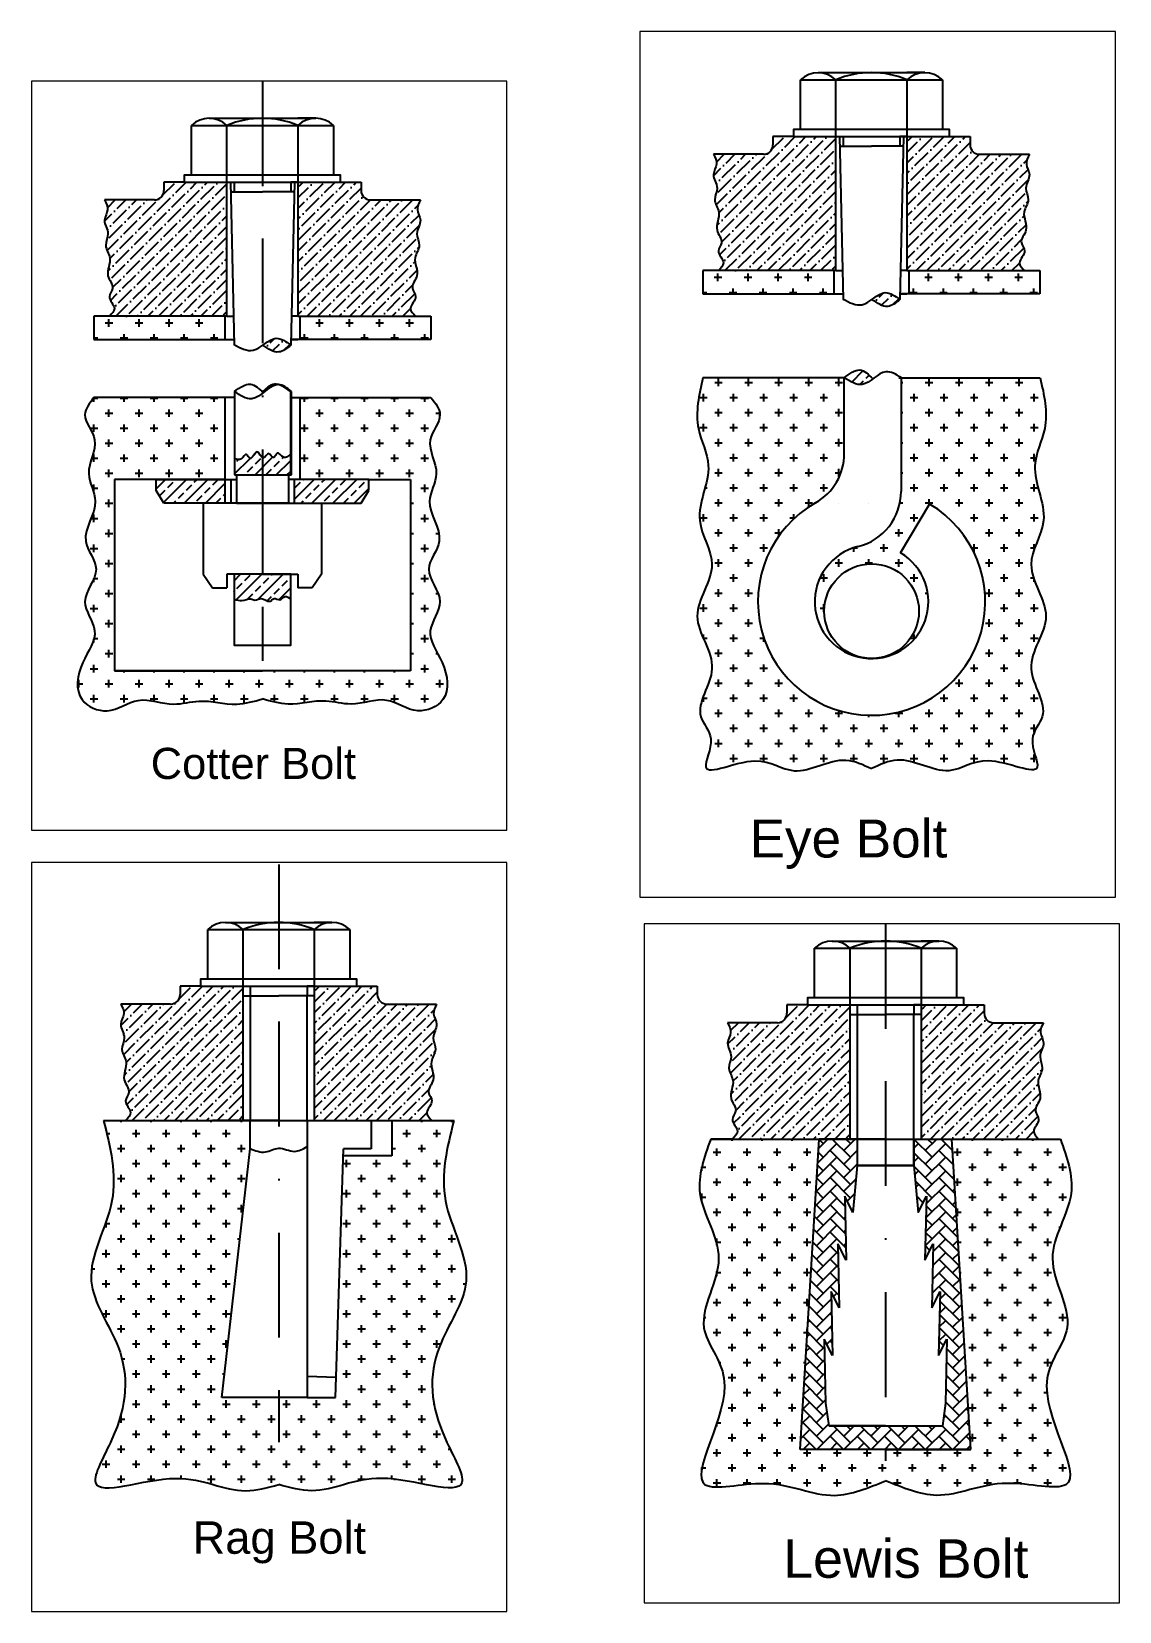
# Paper-space layout 'Layout1' of a CAD drawing. Header units: millimetres. Extents: x 9 to 183, y 4 to 257.
# The model-space entities are those that its viewports show. They can reach past a viewport. Long polylines and large blocks are cut down to what shows.
import ezdxf

# ---------------------------------------------------------------- set-up
doc = ezdxf.new("R2010")
doc.units = ezdxf.units.MM
doc.linetypes.add('BORDER2', pattern=[22.225, 6.35, -3.175, 6.35, -3.175, 0, -3.175])
doc.styles.get("Standard").update_dxf_attribs({"font": 'arial.ttf'})
pattern_1 = [(45, (392.138, 46.16), (1.683798, 6.173926), [7.9375, -1.5875, 0, -1.5875])]

msp = doc.modelspace()

# ---------------------------------------------------------------- hatches: boundary and pattern name
h = msp.add_hatch()
h.set_pattern_fill('ANSI36', color=256)
h.set_pattern_definition(pattern_1)
edge = h.paths.add_edge_path()
edge.add_line((3377.26, 2493.22), (3359.26, 2493.22))
edge.add_line((3359.26, 2493.22), (3350.61, 2493.22))
edge.add_line((3350.61, 2493.22), (3350.61, 2489.73))
edge.add_arc((3346.61, 2489.73), 4, -90, 0, ccw=False)
edge.add_line((3346.61, 2485.73), (3325.55, 2485.73))
edge.add_spline(control_points=[(3325.55, 2485.73), (3326.25, 2484.35), (3327.69, 2481.53), (3324.27, 2476.78), (3328.28, 2471.79), (3324.86, 2466.3), (3329.44, 2460.74), (3325.08, 2454.21), (3330.39, 2448.95), (3326.06, 2444.37), (3331.2, 2440.26), (3328.66, 2437.68), (3327.59, 2436.59)], knot_values=[0, 0, 0, 0, 4.312139, 8.890051, 14.810102, 19.873339, 25.316385, 33.00377, 38.6901, 42.383861, 47.783352, 51.722383, 51.722383, 51.722383, 51.722383], degree=3, periodic=0)
edge.add_line((3327.59, 2436.59), (3377.26, 2436.59))
edge.add_line((3377.26, 2436.59), (3377.26, 2493.22))
edge = h.paths.add_edge_path()
edge.add_spline(control_points=[(3456.93, 2436.59), (3455.86, 2437.68), (3453.32, 2440.26), (3458.47, 2444.37), (3454.13, 2448.95), (3459.44, 2454.21), (3455.09, 2460.74), (3459.67, 2466.3), (3456.24, 2471.79), (3460.26, 2476.78), (3456.84, 2481.53), (3458.27, 2484.35), (3458.97, 2485.73)], knot_values=[0, 0, 0, 0, 3.939032, 9.338523, 13.032284, 18.718614, 26.405998, 31.849044, 36.912282, 42.832332, 47.410244, 51.722383, 51.722383, 51.722383, 51.722383], degree=3, periodic=0)
edge.add_line((3458.97, 2485.73), (3437.91, 2485.73))
edge.add_arc((3437.91, 2489.73), 4, 180, 270, ccw=False)
edge.add_line((3433.91, 2489.73), (3433.91, 2493.22))
edge.add_line((3433.91, 2493.22), (3425.26, 2493.22))
edge.add_line((3425.26, 2493.22), (3407.26, 2493.22))
edge.add_line((3407.26, 2493.22), (3407.26, 2436.59))
edge.add_line((3407.26, 2436.59), (3456.93, 2436.59))
h = msp.add_hatch()
h.set_pattern_fill('ANSI36', color=256)
edge = h.paths.add_edge_path()
edge.add_line((2985.12, 2447.06), (2967.12, 2447.06))
edge.add_line((2967.12, 2447.06), (2958.48, 2447.06))
edge.add_line((2958.48, 2447.06), (2958.48, 2443.57))
edge.add_arc((2954.48, 2443.57), 4, -90, 0, ccw=False)
edge.add_line((2954.48, 2439.57), (2933.42, 2439.57))
edge.add_spline(control_points=[(2933.42, 2439.57), (2934.11, 2438.19), (2935.55, 2435.37), (2932.13, 2430.62), (2936.15, 2425.63), (2932.72, 2420.14), (2937.3, 2414.58), (2932.94, 2408.05), (2938.26, 2402.79), (2933.92, 2398.21), (2939.06, 2394.1), (2936.52, 2391.52), (2935.45, 2390.43)], knot_values=[0, 0, 0, 0, 4.312139, 8.890051, 14.810102, 19.873339, 25.316385, 33.00377, 38.6901, 42.383861, 47.783352, 51.722383, 51.722383, 51.722383, 51.722383], degree=3, periodic=0)
edge.add_line((2935.45, 2390.43), (2985.12, 2390.43))
edge.add_line((2985.12, 2390.43), (2985.12, 2447.06))
edge = h.paths.add_edge_path()
edge.add_spline(control_points=[(3064.8, 2390.43), (3063.73, 2391.52), (3061.19, 2394.1), (3066.33, 2398.21), (3061.99, 2402.79), (3067.31, 2408.05), (3062.95, 2414.58), (3067.53, 2420.14), (3064.1, 2425.63), (3068.12, 2430.62), (3064.7, 2435.37), (3066.13, 2438.19), (3066.83, 2439.57)], knot_values=[0, 0, 0, 0, 3.939032, 9.338523, 13.032284, 18.718614, 26.405998, 31.849044, 36.912282, 42.832332, 47.410244, 51.722383, 51.722383, 51.722383, 51.722383], degree=3, periodic=0)
edge.add_line((3066.83, 2439.57), (3045.77, 2439.57))
edge.add_arc((3045.77, 2443.57), 4, 180, 270, ccw=False)
edge.add_line((3041.77, 2443.57), (3041.77, 2447.06))
edge.add_line((3041.77, 2447.06), (3033.12, 2447.06))
edge.add_line((3033.12, 2447.06), (3015.12, 2447.06))
edge.add_line((3015.12, 2447.06), (3015.12, 2390.43))
edge.add_line((3015.12, 2390.43), (3064.8, 2390.43))
h = msp.add_hatch()
h.set_pattern_fill('CROSS', color=256)
h.set_pattern_definition([(0, (392.138, 46.16), (6.35, 6.35), [3.175, -9.525]), (90, (393.7254, 44.5725), (-6.35, 6.35), [3.175, -9.525])])
h.paths.add_polyline_path([(3463.43, 2426.73), (3463.43, 2436.59), (3408.1, 2436.59), (3408.1, 2426.73)])
h.paths.add_polyline_path([(3376.42, 2426.73), (3376.42, 2436.59), (3321.09, 2436.59), (3321.09, 2426.73)])
h = msp.add_hatch()
h.set_pattern_fill('ANSI36', color=256)
h.set_pattern_definition(pattern_1)
edge = h.paths.add_edge_path()
edge.add_spline(control_points=[(3404.26, 2424.38), (3402.19, 2425.88), (3398.18, 2428.77), (3394.36, 2425.78), (3392.48, 2424.43)], knot_values=[13.045454, 13.045454, 13.045454, 13.045454, 19.852942, 26.253673, 26.253673, 26.253673, 26.253673], degree=3, periodic=0)
edge.add_spline(control_points=[(3392.48, 2424.43), (3394.74, 2422.84), (3398.82, 2419.99), (3402.59, 2423.03), (3404.26, 2424.38)], knot_values=[0, 0, 0, 0, 7.315766, 13.16709, 13.16709, 13.16709, 13.16709], degree=3, periodic=0)
h = msp.add_hatch()
h.set_pattern_fill('ANSI33', color=256)
h.set_pattern_definition([(45, (106.6354, 46.16), (-4.490128, 4.490128), []), (45, (111.1255, 46.16), (-4.490128, 4.490128), [3.175, -1.5875])])
edge = h.paths.add_edge_path()
edge.add_spline(control_points=[(3392.84, 2390.88), (3391.04, 2392.66), (3387.27, 2396.42), (3383.02, 2393.07), (3380.79, 2391.32)], knot_values=[0, 0, 0, 0, 6.646827, 13.994538, 13.994538, 13.994538, 13.994538], degree=3, periodic=0)
edge.add_spline(control_points=[(3380.79, 2391.32), (3383.36, 2389.71), (3387.54, 2387.1), (3391.36, 2389.78), (3392.84, 2390.88)], knot_values=[13.16534, 13.16534, 13.16534, 13.16534, 21.235724, 26.319176, 26.319176, 26.319176, 26.319176], degree=3, periodic=0)
h = msp.add_hatch()
h.set_pattern_fill('CROSS', color=256)
h.paths.add_polyline_path([(3071.29, 2390.43), (3015.96, 2390.43), (3015.96, 2380.57), (3071.29, 2380.57)])
h.paths.add_polyline_path([(2984.29, 2390.43), (2928.96, 2390.43), (2928.96, 2380.57), (2984.29, 2380.57)])
h = msp.add_hatch()
h.set_pattern_fill('CROSS', color=256)
h.set_pattern_definition([(0, (106.6354, 46.16), (6.35, 6.35), [3.175, -9.525]), (90, (108.223, 44.5725), (-6.35, 6.35), [3.175, -9.525])])
edge = h.paths.add_edge_path()
edge.add_spline(control_points=[(3321.09, 2391.32), (3319.43, 2384.09), (3316.53, 2371.47), (3327.12, 2352.1), (3314.87, 2332.21), (3330.21, 2311.4), (3312.24, 2290.36), (3331.31, 2269.54), (3315.35, 2250.7), (3327.39, 2239.2), (3316.53, 2219.61), (3344.2, 2234.39), (3360.43, 2220.71), (3378.24, 2232.99), (3388.75, 2227.93), (3392.31, 2226.22)], knot_values=[0, 0, 0, 0, 21.518683, 37.601773, 61.191087, 80.54533, 103.17219, 126.297489, 147.030137, 157.234659, 169.327048, 190.228871, 207.331072, 229.636088, 241.047561, 241.047561, 241.047561, 241.047561], degree=3, periodic=0)
edge.add_spline(control_points=[(3392.31, 2226.22), (3395.86, 2227.93), (3406.37, 2232.99), (3424.18, 2220.71), (3440.42, 2234.39), (3468.09, 2219.61), (3457.23, 2239.2), (3469.27, 2250.7), (3453.31, 2269.54), (3472.38, 2290.36), (3454.4, 2311.4), (3469.75, 2332.21), (3457.49, 2352.1), (3468.09, 2371.47), (3465.18, 2384.09), (3463.52, 2391.32)], knot_values=[0, 0, 0, 0, 11.411472, 33.716489, 50.81869, 71.720513, 83.812901, 94.017423, 114.750071, 137.875371, 160.50223, 179.856474, 203.445788, 219.528877, 241.047561, 241.047561, 241.047561, 241.047561], degree=3, periodic=0)
edge.add_line((3463.52, 2391.32), (3404.79, 2391.32))
edge.add_line((3404.79, 2391.32), (3404.79, 2343.35))
edge.add_arc((3380.79, 2343.35), 24, -76.11775, 0, ccw=False)
edge.add_arc((3392.31, 2296.75), 24, 103.88225, 270)
edge.add_arc((3392.31, 2292.75), 20, 180, 270, ccw=False)
edge.add_arc((3392.31, 2292.75), 20, 0, 180, ccw=False)
edge.add_arc((3392.31, 2292.75), 20, -90, 0, ccw=False)
edge.add_arc((3392.31, 2296.75), 24, 270, 419.26339)
edge.add_line((3404.57, 2317.38), (3416.84, 2338.01))
edge.add_arc((3392.31, 2296.75), 48, -240.44328, 59.26339, ccw=False)
edge.add_arc((3356.79, 2359.38), 24, 299.55672, 360)
edge.add_line((3380.79, 2359.38), (3380.79, 2391.32))
edge.add_line((3380.79, 2391.32), (3321.09, 2391.32))
h = msp.add_hatch()
h.set_pattern_fill('ANSI36', color=256)
edge = h.paths.add_edge_path()
edge.add_spline(control_points=[(3012.12, 2378.22), (3010.06, 2379.72), (3006.04, 2382.61), (3002.22, 2379.62), (3000.34, 2378.27)], knot_values=[13.045454, 13.045454, 13.045454, 13.045454, 19.852942, 26.253673, 26.253673, 26.253673, 26.253673], degree=3, periodic=0)
edge.add_spline(control_points=[(3000.34, 2378.27), (3002.6, 2376.68), (3006.68, 2373.83), (3010.45, 2376.87), (3012.12, 2378.22)], knot_values=[0, 0, 0, 0, 7.315766, 13.16709, 13.16709, 13.16709, 13.16709], degree=3, periodic=0)
h = msp.add_hatch()
h.set_pattern_fill('CROSS', color=256)
edge = h.paths.add_edge_path()
edge.add_line((2984.29, 2356.11), (2928.96, 2356.11))
edge.add_spline(control_points=[(2928.96, 2356.11), (2927.08, 2353.72), (2922.61, 2348), (2932.91, 2337.37), (2923.67, 2324.66), (2933.17, 2310.63), (2920.97, 2296.8), (2934.04, 2283.06), (2921.03, 2270.44), (2932.78, 2256.96), (2922.76, 2244.51), (2920.19, 2227.98), (2935.87, 2221.3), (2947.69, 2231.08), (2961.31, 2225.03), (2975, 2229.3), (2987.7, 2225.25), (2996.52, 2227.77), (3000.12, 2228.8)], knot_values=[0, 0, 0, 0, 8.182568, 19.551421, 34.132543, 46.024664, 63.370778, 76.018933, 90.537546, 103.376783, 117.841809, 133.459112, 145.074619, 158.913431, 174.000247, 184.702493, 200.695016, 211.7868, 211.7868, 211.7868, 211.7868], degree=3, periodic=0)
edge.add_spline(control_points=[(3000.12, 2228.8), (3003.73, 2227.77), (3012.54, 2225.25), (3025.24, 2229.3), (3038.94, 2225.03), (3052.56, 2231.08), (3064.38, 2221.3), (3080.06, 2227.98), (3077.49, 2244.51), (3067.47, 2256.96), (3079.22, 2270.44), (3066.21, 2283.06), (3079.28, 2296.8), (3067.08, 2310.63), (3076.57, 2324.66), (3067.34, 2337.37), (3077.64, 2348), (3073.16, 2353.72), (3071.29, 2356.11)], knot_values=[0, 0, 0, 0, 11.091784, 27.084307, 37.786553, 52.873369, 66.712182, 78.327689, 93.944991, 108.410017, 121.249254, 135.767867, 148.416022, 165.762136, 177.654258, 192.235379, 203.604233, 211.7868, 211.7868, 211.7868, 211.7868], degree=3, periodic=0)
edge.add_line((3071.29, 2356.11), (3015.96, 2356.11))
edge.add_line((3015.96, 2356.11), (3015.96, 2321.5))
edge.add_line((3015.96, 2321.5), (3045.08, 2321.5))
edge.add_line((3045.08, 2321.5), (3062.63, 2321.5))
edge.add_line((3062.63, 2321.5), (3062.63, 2240.62))
edge.add_line((3062.63, 2240.62), (2937.62, 2240.62))
edge.add_line((2937.62, 2240.62), (2937.62, 2321.5))
edge.add_line((2937.62, 2321.5), (2984.29, 2321.5))
edge.add_line((2984.29, 2321.5), (2984.29, 2356.11))
h = msp.add_hatch()
h.set_pattern_fill('ANSI33', color=256)
h.paths.add_polyline_path([(2984.29, 2321.5), (2955.17, 2321.5), (2955.17, 2316.76), (2958.48, 2311.47), (2984.29, 2311.47)])
h.paths.add_polyline_path([(3045.08, 2321.5), (3015.96, 2321.5), (3013.54, 2321.5), (3013.54, 2311.47), (3025.12, 2311.47), (3041.77, 2311.47), (3045.08, 2316.76)])
edge = h.paths.add_edge_path()
edge.add_line((3012.12, 2281.47), (3000.12, 2281.47))
edge.add_line((3000.12, 2281.47), (3000.12, 2271.11))
edge.add_spline(control_points=[(3000.12, 2271.11), (3001.24, 2270.78), (3003.05, 2268.96), (3005.01, 2271.95), (3007.63, 2269.78), (3009.62, 2272.96), (3011.27, 2271.58), (3012.12, 2270.87)], knot_values=[12.254399, 12.254399, 12.254399, 12.254399, 15.62011, 17.682455, 20.160422, 22.752475, 25.500796, 25.500796, 25.500796, 25.500796], degree=3, periodic=0)
edge.add_line((3012.12, 2270.87), (3012.12, 2281.47))
edge = h.paths.add_edge_path()
edge.add_line((3000.12, 2281.47), (2988.12, 2281.47))
edge.add_line((2988.12, 2281.47), (2988.12, 2270.89))
edge.add_spline(control_points=[(2988.12, 2270.89), (2989.24, 2270.55), (2991.61, 2269.81), (2994.59, 2271.62), (2997.25, 2270.03), (2998.87, 2271.37), (2999.96, 2271.16), (3000.12, 2271.11)], knot_values=[0, 0, 0, 0, 3.400968, 7.226392, 8.961895, 11.760347, 12.254399, 12.254399, 12.254399, 12.254399], degree=3, periodic=0)
edge.add_line((3000.12, 2271.11), (3000.12, 2281.47))
edge = h.paths.add_edge_path()
edge.add_spline(control_points=[(3000.12, 2330.74), (2999.36, 2331.27), (2997.62, 2335.55), (2995.17, 2328.26), (2993.31, 2333.45), (2991.35, 2329.35), (2989.35, 2329.95), (2988.34, 2330.25)], knot_values=[15.54603, 15.54603, 15.54603, 15.54603, 18.653288, 22.726041, 24.93644, 27.745719, 30.638786, 30.638786, 30.638786, 30.638786], degree=3, periodic=0)
edge.add_line((2988.34, 2330.25), (2988.34, 2323.47))
edge.add_line((2988.34, 2323.47), (3000.12, 2323.47))
edge.add_line((3000.12, 2323.47), (3000.12, 2330.74))
edge = h.paths.add_edge_path()
edge.add_spline(control_points=[(3011.91, 2332.2), (3010.94, 2331.19), (3009.03, 2329.55), (3006.34, 2334.37), (3004.88, 2329.12), (3002.67, 2334.12), (3001.13, 2330.35), (3000.28, 2330.64), (3000.12, 2330.74)], knot_values=[0.489985, 0.489985, 0.489985, 0.489985, 3.805481, 6.998308, 9.469538, 12.110017, 14.919296, 15.54603, 15.54603, 15.54603, 15.54603], degree=3, periodic=0)
edge.add_line((3000.12, 2330.47), (3000.12, 2323.47))
edge.add_line((3000.12, 2323.47), (3011.91, 2323.47))
edge.add_line((3011.91, 2323.47), (3011.91, 2332.2))
h = msp.add_hatch()
h.set_pattern_fill('ANSI36', color=256)
h.set_pattern_definition([(45, (-4.6105, -454.4893), (1.683798, 6.173926), [7.9375, -1.5875, 0, -1.5875])])
edge = h.paths.add_edge_path()
edge.add_line((2980.51, 1992.57), (2962.51, 1992.57))
edge.add_line((2962.51, 1992.57), (2953.87, 1992.57))
edge.add_line((2953.87, 1992.57), (2953.87, 1989.08))
edge.add_arc((2949.87, 1989.08), 4, -90, 0, ccw=False)
edge.add_line((2949.87, 1985.08), (2928.81, 1985.08))
edge.add_spline(control_points=[(2928.81, 1985.08), (2929.5, 1983.7), (2930.94, 1980.88), (2927.52, 1976.13), (2931.54, 1971.14), (2928.11, 1965.65), (2932.69, 1960.09), (2928.33, 1953.56), (2933.65, 1948.3), (2929.31, 1943.72), (2934.45, 1939.61), (2931.91, 1937.03), (2930.84, 1935.94)], knot_values=[0, 0, 0, 0, 4.312139, 8.890051, 14.810102, 19.873339, 25.316385, 33.00377, 38.6901, 42.383861, 47.783352, 51.722383, 51.722383, 51.722383, 51.722383], degree=3, periodic=0)
edge.add_line((2930.84, 1935.94), (2980.51, 1935.94))
edge.add_line((2980.51, 1935.94), (2980.51, 1992.57))
edge = h.paths.add_edge_path()
edge.add_spline(control_points=[(3060.19, 1935.94), (3059.11, 1937.03), (3056.58, 1939.61), (3061.72, 1943.72), (3057.38, 1948.3), (3062.7, 1953.56), (3058.34, 1960.09), (3062.92, 1965.65), (3059.49, 1971.14), (3063.51, 1976.13), (3060.09, 1980.88), (3061.52, 1983.7), (3062.22, 1985.08)], knot_values=[0, 0, 0, 0, 3.939032, 9.338523, 13.032284, 18.718614, 26.405998, 31.849044, 36.912282, 42.832332, 47.410244, 51.722383, 51.722383, 51.722383, 51.722383], degree=3, periodic=0)
edge.add_line((3062.22, 1985.08), (3041.16, 1985.08))
edge.add_arc((3041.16, 1989.08), 4, 180, 270, ccw=False)
edge.add_line((3037.16, 1989.08), (3037.16, 1992.57))
edge.add_line((3037.16, 1992.57), (3028.51, 1992.57))
edge.add_line((3028.51, 1992.57), (3010.51, 1992.57))
edge.add_line((3010.51, 1992.57), (3010.51, 1935.94))
edge.add_line((3010.51, 1935.94), (3060.19, 1935.94))
h = msp.add_hatch()
h.set_pattern_fill('ANSI36', color=256)
h.set_pattern_definition([(45, (488.9672, -454.4893), (1.683798, 6.173926), [7.9375, -1.5875, 0, -1.5875])])
edge = h.paths.add_edge_path()
edge.add_line((3474.09, 1992.57), (3456.09, 1992.57))
edge.add_line((3456.09, 1992.57), (3447.44, 1992.57))
edge.add_line((3447.44, 1992.57), (3447.44, 1989.08))
edge.add_arc((3443.44, 1989.08), 4, -90, 0, ccw=False)
edge.add_line((3443.44, 1985.08), (3422.38, 1985.08))
edge.add_spline(control_points=[(3422.38, 1985.08), (3423.08, 1983.7), (3424.52, 1980.88), (3421.1, 1976.13), (3425.11, 1971.14), (3421.68, 1965.65), (3426.27, 1960.09), (3421.91, 1953.56), (3427.22, 1948.3), (3422.89, 1943.72), (3428.03, 1939.61), (3425.49, 1937.03), (3424.42, 1935.94)], knot_values=[0, 0, 0, 0, 4.312139, 8.890051, 14.810102, 19.873339, 25.316385, 33.00377, 38.6901, 42.383861, 47.783352, 51.722383, 51.722383, 51.722383, 51.722383], degree=3, periodic=0)
edge.add_line((3424.42, 1935.94), (3474.09, 1935.94))
edge.add_line((3474.09, 1935.94), (3474.09, 1992.57))
edge = h.paths.add_edge_path()
edge.add_spline(control_points=[(3553.76, 1935.94), (3552.69, 1937.03), (3550.15, 1939.61), (3555.3, 1943.72), (3550.96, 1948.3), (3556.27, 1953.56), (3551.92, 1960.09), (3556.5, 1965.65), (3553.07, 1971.14), (3557.09, 1976.13), (3553.67, 1980.88), (3555.1, 1983.7), (3555.8, 1985.08)], knot_values=[0, 0, 0, 0, 3.939032, 9.338523, 13.032284, 18.718614, 26.405998, 31.849044, 36.912282, 42.832332, 47.410244, 51.722383, 51.722383, 51.722383, 51.722383], degree=3, periodic=0)
edge.add_line((3555.8, 1985.08), (3534.74, 1985.08))
edge.add_arc((3534.74, 1989.08), 4, 180, 270, ccw=False)
edge.add_line((3530.74, 1989.08), (3530.74, 1992.57))
edge.add_line((3530.74, 1992.57), (3522.09, 1992.57))
edge.add_line((3522.09, 1992.57), (3504.09, 1992.57))
edge.add_line((3504.09, 1992.57), (3504.09, 1935.94))
edge.add_line((3504.09, 1935.94), (3553.76, 1935.94))
h = msp.add_hatch()
h.set_pattern_fill('CROSS', color=256)
edge = h.paths.add_edge_path()
edge.add_spline(control_points=[(2995.51, 1782.09), (3000.26, 1780.81), (3015.05, 1776.82), (3036.15, 1791.03), (3081.99, 1772.92), (3059.87, 1809.44), (3057.99, 1837.71), (3081.93, 1869.27), (3060.93, 1901.57), (3066.67, 1924.57), (3069.51, 1935.94)], knot_values=[0, 0, 0, 0, 14.183078, 44.202372, 78.157867, 97.679511, 136.852726, 166.858009, 201.830932, 235.997855, 235.997855, 235.997855, 235.997855], degree=3, periodic=0)
edge.add_line((3069.51, 1935.94), (3043.28, 1935.94))
edge.add_line((3043.28, 1935.94), (3043.28, 1921.02))
edge.add_line((3043.28, 1921.02), (3022.82, 1921.02))
edge.add_line((3022.82, 1921.02), (3019.51, 1818.94))
edge.add_line((3019.51, 1818.94), (3007.51, 1818.94))
edge.add_line((3007.51, 1818.94), (2971.51, 1818.94))
edge.add_line((2971.51, 1818.94), (2983.51, 1923.94))
edge.add_line((2983.51, 1923.94), (2983.51, 1935.94))
edge.add_line((2983.51, 1935.94), (2921.52, 1935.94))
edge.add_spline(control_points=[(2921.52, 1935.94), (2924.36, 1924.57), (2930.1, 1901.57), (2909.1, 1869.27), (2933.04, 1837.71), (2931.16, 1809.44), (2909.04, 1772.92), (2954.87, 1791.03), (2975.98, 1776.82), (2990.77, 1780.81), (2995.51, 1782.09)], knot_values=[0, 0, 0, 0, 34.166923, 69.139846, 99.145129, 138.318344, 157.839988, 191.795483, 221.814777, 235.997855, 235.997855, 235.997855, 235.997855], degree=3, periodic=0)
h = msp.add_hatch()
h.set_pattern_fill('CROSS', color=256)
edge = h.paths.add_edge_path()
edge.add_spline(control_points=[(3489.09, 1791.61), (3496.38, 1788.59), (3513.5, 1781.48), (3536.13, 1794.51), (3582.08, 1781.52), (3546.15, 1830.73), (3572.86, 1857.35), (3552.5, 1885.57), (3571.8, 1911.07), (3565.69, 1928.23), (3562.95, 1935.94)], knot_values=[0, 0, 0, 0, 22.427588, 52.67016, 77.429985, 123.072803, 146.034772, 175.905615, 204.546687, 227.926511, 227.926511, 227.926511, 227.926511], degree=3, periodic=0)
edge.add_line((3562.95, 1935.94), (3553.76, 1935.94))
edge.add_line((3553.76, 1935.94), (3517.09, 1935.94))
edge.add_line((3517.09, 1935.94), (3525.09, 1804.79))
edge.add_line((3525.09, 1804.79), (3453.09, 1804.79))
edge.add_line((3453.09, 1804.79), (3461.09, 1935.94))
edge.add_line((3461.09, 1935.94), (3415.23, 1935.94))
edge.add_spline(control_points=[(3415.23, 1935.94), (3412.49, 1928.23), (3406.38, 1911.07), (3425.69, 1885.57), (3405.33, 1857.35), (3432.03, 1830.73), (3396.1, 1781.52), (3442.05, 1794.51), (3464.68, 1781.48), (3481.8, 1788.59), (3489.09, 1791.61)], knot_values=[0, 0, 0, 0, 23.379824, 52.020896, 81.891739, 104.853709, 150.496526, 175.256352, 205.498923, 227.926511, 227.926511, 227.926511, 227.926511], degree=3, periodic=0)
h = msp.add_hatch()
h.set_pattern_fill('AR-HBONE', color=256, scale=0.04)
h.paths.add_polyline_path([(3517.09, 1935.94), (3501.09, 1935.94), (3501.09, 1924.79), (3502.85, 1904.87), (3506.35, 1911.74), (3505.74, 1884.75), (3509.24, 1891.61), (3508.63, 1864.62), (3512.12, 1871.49), (3511.51, 1844.49), (3515.01, 1851.36), (3514.4, 1824.37), (3513.09, 1814.79), (3489.09, 1814.79), (3489.09, 1804.79), (3525.09, 1804.79)])
h.paths.add_polyline_path([(3477.09, 1924.79), (3477.09, 1935.94), (3461.09, 1935.94), (3453.09, 1804.79), (3489.09, 1804.79), (3489.09, 1814.79), (3465.09, 1814.79), (3463.78, 1824.37), (3463.17, 1851.36), (3466.67, 1844.49), (3466.06, 1871.49), (3469.55, 1864.62), (3468.95, 1891.61), (3472.44, 1884.75), (3471.83, 1911.74), (3475.33, 1904.87)])

# ---------------------------------------------------------------- linework, layer by layer
at = {"linetype": 'BORDER2'}
for p, q in [((3000.12, 2533.4), (3000.12, 2244.9)), ((2995.51, 2044.02), (2995.51, 1800.07)), ((3489.09, 2044.02), (3489.09, 1800.07))]:
    msp.add_line(p, q, dxfattribs=at)
for p, q in [((3362.26, 2496.22), (3362.26, 2517.22)), ((3362.26, 2517.22), (3422.26, 2517.22)), ((3369.76, 2520.22), (3414.76, 2520.22)), ((3377.26, 2436.59), (3377.26, 2517.22)), ((3414.76, 2520.22), (3407.26, 2520.22)), ((3407.26, 2517.22), (3407.26, 2436.59)), ((3422.26, 2517.22), (3422.26, 2496.22)), ((3422.26, 2496.22), (3362.26, 2496.22)), ((3359.26, 2493.22), (3350.61, 2493.22)), ((3350.61, 2493.22), (3350.61, 2489.73)), ((3377.26, 2493.22), (3407.26, 2493.22)), ((3377.26, 2493.22), (3380.26, 2493.22)), ((3378.76, 2493.22), (3380.26, 2424.38)), ((3378.85, 2489.18), (3392.26, 2489.18)), ((3380.26, 2493.22), (3404.26, 2493.22)), ((3380.26, 2493.22), (3380.26, 2489.18)), ((3405.67, 2489.18), (3392.26, 2489.18)), ((3407.26, 2493.22), (3404.26, 2493.22)), ((3405.76, 2493.22), (3404.26, 2424.38)), ((3404.26, 2493.22), (3404.26, 2489.18)), ((3425.26, 2493.22), (3433.91, 2493.22)), ((3433.91, 2493.22), (3433.91, 2489.73)), ((3346.61, 2485.73), (3325.55, 2485.73)), ((3437.91, 2485.73), (3458.97, 2485.73)), ((2970.12, 2450.06), (2970.12, 2471.06)), ((2970.12, 2471.06), (3030.12, 2471.06)), ((2977.62, 2474.06), (3022.62, 2474.06)), ((2985.12, 2390.43), (2985.12, 2471.06)), ((3022.62, 2474.06), (3015.12, 2474.06)), ((3015.12, 2471.06), (3015.12, 2390.43)), ((3030.12, 2471.06), (3030.12, 2450.06)), ((3030.12, 2450.06), (2970.12, 2450.06)), ((2967.12, 2447.06), (2958.48, 2447.06)), ((2958.48, 2447.06), (2958.48, 2443.57)), ((2985.12, 2447.06), (3015.12, 2447.06)), ((2985.12, 2447.06), (2988.12, 2447.06)), ((2986.62, 2447.06), (2988.12, 2378.22)), ((2986.71, 2443.02), (3000.12, 2443.02)), ((2988.12, 2447.06), (3012.12, 2447.06)), ((2988.12, 2447.06), (2988.12, 2443.02)), ((3013.54, 2443.02), (3000.12, 2443.02)), ((3015.12, 2447.06), (3012.12, 2447.06)), ((3013.62, 2447.06), (3012.12, 2378.22)), ((3012.12, 2447.06), (3012.12, 2443.02)), ((3033.12, 2447.06), (3041.77, 2447.06)), ((3041.77, 2447.06), (3041.77, 2443.57)), ((2954.48, 2439.57), (2933.42, 2439.57)), ((3045.77, 2439.57), (3066.83, 2439.57)), ((3377.26, 2436.59), (3321.09, 2436.59)), ((3321.09, 2436.59), (3321.09, 2426.73)), ((3376.42, 2436.59), (3376.42, 2426.73)), ((3377.26, 2436.59), (3379.99, 2436.65)), ((3407.26, 2436.59), (3404.53, 2436.65)), ((3407.26, 2436.59), (3463.43, 2436.59)), ((3408.1, 2436.59), (3408.1, 2426.73)), ((3463.43, 2436.59), (3463.43, 2426.73)), ((3321.09, 2426.73), (3377.26, 2426.73)), ((3377.26, 2426.73), (3380.21, 2426.73)), ((3404.31, 2426.73), (3407.26, 2426.73)), ((3407.26, 2426.73), (3404.31, 2426.73)), ((3463.43, 2426.73), (3407.26, 2426.73)), ((2985.12, 2390.43), (2928.96, 2390.43)), ((2928.96, 2390.43), (2928.96, 2380.57)), ((2984.29, 2390.43), (2984.29, 2380.57)), ((2985.12, 2390.43), (2987.86, 2390.49)), ((3015.12, 2390.43), (3012.39, 2390.49)), ((3015.12, 2390.43), (3071.29, 2390.43)), ((3015.96, 2390.43), (3015.96, 2380.57)), ((3071.29, 2390.43), (3071.29, 2380.57)), ((3380.79, 2391.32), (3321.09, 2391.32)), ((3380.79, 2359.38), (3380.79, 2391.32)), ((3403.82, 2391.32), (3463.52, 2391.32)), ((3404.79, 2391.32), (3404.79, 2343.35)), ((2928.96, 2380.57), (2985.12, 2380.57)), ((2985.12, 2380.57), (2988.07, 2380.57)), ((3012.18, 2380.57), (3015.12, 2380.57)), ((3015.12, 2380.57), (3012.18, 2380.57)), ((3071.29, 2380.57), (3015.12, 2380.57)), ((2988.34, 2356.11), (2928.96, 2356.11)), ((2984.29, 2356.11), (2984.29, 2311.47)), ((2988.34, 2358.67), (2988.34, 2323.47)), ((3011.91, 2358.67), (3011.91, 2323.47)), ((3011.91, 2356.11), (3071.29, 2356.11)), ((3012.34, 2323.47), (3012.34, 2358.67)), ((3015.96, 2356.11), (3015.96, 2321.5)), ((3404.57, 2317.38), (3416.84, 2338.01)), ((2988.34, 2323.47), (3012.34, 2323.47)), ((2989.13, 2323.47), (2989.13, 2311.47)), ((3011.12, 2323.47), (3011.12, 2311.47)), ((2984.29, 2321.5), (2937.62, 2321.5)), ((2937.62, 2321.5), (2937.62, 2240.62)), ((2955.17, 2316.76), (2955.17, 2321.5)), ((2955.17, 2321.5), (2986.71, 2321.5)), ((2958.48, 2311.47), (2955.17, 2316.76)), ((2984.29, 2321.5), (2989.13, 2321.5)), ((2986.71, 2321.5), (2986.71, 2311.47)), ((3015.96, 2321.5), (3011.12, 2321.5)), ((3013.54, 2321.5), (3013.54, 2311.47)), ((3045.08, 2321.5), (3015.96, 2321.5)), ((3041.77, 2311.47), (3045.08, 2316.76)), ((3045.08, 2316.76), (3045.08, 2321.5)), ((3045.08, 2321.5), (3062.63, 2321.5)), ((3062.63, 2321.5), (3062.63, 2240.62)), ((2989.13, 2311.47), (2958.48, 2311.47)), ((3000.12, 2311.47), (2958.48, 2311.47)), ((2975.12, 2311.47), (2975.12, 2281.47)), ((2989.13, 2311.47), (3000.12, 2311.47)), ((2989.13, 2311.47), (3025.12, 2311.47)), ((3000.12, 2311.47), (3000.12, 2281.47)), ((3011.12, 2311.47), (3000.12, 2311.47)), ((3000.12, 2311.47), (3000.12, 2281.47)), ((3011.12, 2311.47), (3041.77, 2311.47)), ((3025.12, 2311.47), (3025.12, 2281.47)), ((2975.12, 2281.47), (2979.07, 2275.65)), ((2979.07, 2275.65), (2985.12, 2275.65)), ((3000.12, 2281.47), (2985.12, 2281.47)), ((2985.12, 2281.47), (2985.12, 2275.65)), ((3000.12, 2281.47), (3015.12, 2281.47)), ((3015.12, 2281.47), (3015.12, 2275.65)), ((3021.18, 2275.65), (3015.12, 2275.65)), ((3025.12, 2281.47), (3021.18, 2275.65)), ((2937.62, 2240.62), (3000.12, 2240.62)), ((3062.63, 2240.62), (2937.62, 2240.62)), ((2965.51, 1995.57), (2965.51, 2016.57)), ((2965.51, 2016.57), (3025.51, 2016.57)), ((2973.01, 2019.57), (3018.01, 2019.57)), ((2980.51, 1935.94), (2980.51, 2016.57)), ((3018.01, 2019.57), (3010.51, 2019.57)), ((3010.51, 2016.57), (3010.51, 1935.94)), ((3025.51, 2016.57), (3025.51, 1995.57)), ((3459.09, 1995.57), (3459.09, 2016.57)), ((3459.09, 2016.57), (3519.09, 2016.57)), ((3466.59, 2019.57), (3511.59, 2019.57)), ((3474.09, 1935.94), (3474.09, 2016.57)), ((3511.59, 2019.57), (3504.09, 2019.57)), ((3504.09, 2016.57), (3504.09, 1935.94)), ((3519.09, 2016.57), (3519.09, 1995.57)), ((3025.51, 1995.57), (2965.51, 1995.57)), ((3519.09, 1995.57), (3459.09, 1995.57)), ((2962.51, 1992.57), (2953.87, 1992.57)), ((2953.87, 1992.57), (2953.87, 1989.08)), ((2980.51, 1992.57), (3010.51, 1992.57)), ((2980.51, 1992.57), (2983.51, 1992.57)), ((2983.51, 1992.57), (3007.51, 1992.57)), ((2983.51, 1992.57), (2983.51, 1988.53)), ((3010.51, 1992.57), (3007.51, 1992.57)), ((3007.51, 1992.57), (3007.51, 1988.53)), ((3028.51, 1992.57), (3037.16, 1992.57)), ((3037.16, 1992.57), (3037.16, 1989.08)), ((3456.09, 1992.57), (3447.44, 1992.57)), ((3447.44, 1992.57), (3447.44, 1989.08)), ((3474.09, 1992.57), (3504.09, 1992.57)), ((3474.09, 1992.57), (3477.09, 1992.57)), ((3477.09, 1992.57), (3501.09, 1992.57)), ((3477.09, 1992.57), (3477.09, 1988.53)), ((3504.09, 1992.57), (3501.09, 1992.57)), ((3501.09, 1992.57), (3501.09, 1988.53)), ((3522.09, 1992.57), (3530.74, 1992.57)), ((3530.74, 1992.57), (3530.74, 1989.08)), ((2949.87, 1985.08), (2928.81, 1985.08)), ((2980.51, 1988.53), (2995.51, 1988.53)), ((2983.51, 1988.53), (2983.51, 1935.94)), ((3010.51, 1988.53), (2995.51, 1988.53)), ((3007.51, 1935.94), (3007.51, 1988.53)), ((3041.16, 1985.08), (3062.22, 1985.08)), ((3443.44, 1985.08), (3422.38, 1985.08)), ((3474.09, 1988.53), (3489.09, 1988.53)), ((3477.09, 1988.53), (3477.09, 1935.94)), ((3504.09, 1988.53), (3489.09, 1988.53)), ((3501.09, 1935.94), (3501.09, 1988.53)), ((3534.74, 1985.08), (3555.8, 1985.08)), ((2921.52, 1935.94), (3069.57, 1935.94)), ((2995.51, 1935.94), (2967.51, 1935.94)), ((2967.51, 1935.94), (3023.51, 1935.94)), ((2983.51, 1923.94), (2983.51, 1935.94)), ((2995.51, 1935.94), (3007.51, 1935.94)), ((3007.51, 1935.94), (3007.51, 1818.94)), ((3010.51, 1935.94), (3034.51, 1935.94)), ((3034.51, 1935.94), (3034.51, 1923.94)), ((3043.28, 1935.94), (3043.28, 1921.02)), ((3415.23, 1935.94), (3553.76, 1935.94)), ((3424.42, 1935.94), (3415.23, 1935.94)), ((3453.09, 1804.79), (3461.09, 1935.94)), ((3489.09, 1935.94), (3461.09, 1935.94)), ((3461.09, 1935.94), (3517.09, 1935.94)), ((3477.09, 1935.94), (3477.09, 1924.79)), ((3489.09, 1935.94), (3501.09, 1935.94)), ((3501.09, 1924.79), (3501.09, 1935.94)), ((3501.09, 1935.94), (3501.09, 1924.79)), ((3525.09, 1804.79), (3517.09, 1935.94)), ((3553.76, 1935.94), (3562.95, 1935.94)), ((2971.51, 1818.94), (2983.51, 1923.94)), ((3019.51, 1818.94), (3022.91, 1923.94)), ((3034.51, 1923.94), (3022.91, 1923.94)), ((3477.09, 1924.79), (3475.33, 1904.87)), ((3477.09, 1924.79), (3501.09, 1924.79)), ((3501.09, 1924.79), (3477.09, 1924.79)), ((3501.09, 1924.79), (3502.85, 1904.87)), ((3043.28, 1921.02), (3022.82, 1921.02)), ((3475.33, 1904.87), (3471.83, 1911.74)), ((3471.83, 1911.74), (3472.44, 1884.75)), ((3502.85, 1904.87), (3506.35, 1911.74)), ((3506.35, 1911.74), (3505.74, 1884.75)), ((3472.44, 1884.75), (3468.95, 1891.61)), ((3468.95, 1891.61), (3469.55, 1864.62)), ((3505.74, 1884.75), (3509.24, 1891.61)), ((3509.24, 1891.61), (3508.63, 1864.62)), ((3469.55, 1864.62), (3466.06, 1871.49)), ((3466.06, 1871.49), (3466.67, 1844.49)), ((3508.63, 1864.62), (3512.12, 1871.49)), ((3512.12, 1871.49), (3511.51, 1844.49)), ((3466.67, 1844.49), (3463.17, 1851.36)), ((3463.17, 1851.36), (3463.78, 1824.37)), ((3511.51, 1844.49), (3515.01, 1851.36)), ((3515.01, 1851.36), (3514.4, 1824.37)), ((3007.51, 1827.82), (3019.79, 1827.42)), ((3463.78, 1824.37), (3465.09, 1814.79)), ((3514.4, 1824.37), (3513.09, 1814.79)), ((3007.51, 1818.94), (2971.51, 1818.94)), ((3007.51, 1818.94), (3019.51, 1818.94)), ((3489.09, 1814.79), (3465.09, 1814.79)), ((3465.09, 1814.79), (3513.09, 1814.79)), ((3525.09, 1804.79), (3453.09, 1804.79)), ((3489.09, 1804.79), (3525.09, 1804.79))]:
    msp.add_line(p, q)
for points in [[(3425.26, 2493.22), (3425.26, 2496.22), (3359.26, 2496.22), (3359.26, 2493.22)], [(3033.12, 2447.06), (3033.12, 2450.06), (2967.12, 2450.06), (2967.12, 2447.06)], [(3012.12, 2281.47), (2988.12, 2281.47), (2988.12, 2251.47), (3012.12, 2251.47)], [(3028.51, 1992.57), (3028.51, 1995.57), (2962.51, 1995.57), (2962.51, 1992.57)], [(3522.09, 1992.57), (3522.09, 1995.57), (3456.09, 1995.57), (3456.09, 1992.57)]]:
    msp.add_lwpolyline(points, close=True)
msp.add_circle((3392.31, 2292.75), 20)
for centre, radius, start, end in [((3369.76, 2509.34), 10.87, 46.39718, 133.60282), ((3392.26, 2481.22), 39, 67.38014, 112.61986), ((3414.76, 2509.34), 10.87, 46.39718, 133.60282), ((3346.61, 2489.73), 4, 270, 0), ((3437.91, 2489.73), 4, 180, 270), ((2977.62, 2463.18), 10.87, 46.39718, 133.60282), ((3000.12, 2435.06), 39, 67.38014, 112.61986), ((3022.62, 2463.18), 10.87, 46.39718, 133.60282), ((2954.48, 2443.57), 4, 270, 0), ((3045.77, 2443.57), 4, 180, 270), ((3356.79, 2359.38), 24, 299.55672, 0), ((3380.79, 2343.35), 24, 283.88225, 0), ((3392.31, 2296.75), 48, 119.55672, 59.26339), ((3392.31, 2296.75), 24, 103.88225, 59.26339), ((2973.01, 2008.69), 10.87, 46.39718, 133.60282), ((2995.51, 1980.57), 39, 67.38014, 112.61986), ((3018.01, 2008.69), 10.87, 46.39718, 133.60282), ((3466.59, 2008.69), 10.87, 46.39718, 133.60282), ((3489.09, 1980.57), 39, 67.38014, 112.61986), ((3511.59, 2008.69), 10.87, 46.39718, 133.60282), ((2949.87, 1989.08), 4, 270, 0), ((3041.16, 1989.08), 4, 180, 270), ((3443.44, 1989.08), 4, 270, 0), ((3534.74, 1989.08), 4, 180, 270)]:
    msp.add_arc(centre, radius, start, end)
for points in [[(3325.55, 2485.73), (3326.82, 2481.61), (3325.55, 2477.21), (3327.02, 2471.47), (3326.06, 2466.5), (3327.78, 2461.34), (3327.02, 2453.69), (3328.93, 2448.33), (3327.59, 2444.89), (3329.7, 2439.92), (3327.59, 2436.59)], [(3458.97, 2485.73), (3457.7, 2481.61), (3458.97, 2477.21), (3457.51, 2471.47), (3458.47, 2466.5), (3456.74, 2461.34), (3457.51, 2453.69), (3455.59, 2448.33), (3456.93, 2444.89), (3454.83, 2439.92), (3456.93, 2436.59)], [(2933.42, 2439.57), (2934.69, 2435.45), (2933.42, 2431.05), (2934.88, 2425.31), (2933.92, 2420.34), (2935.64, 2415.17), (2934.88, 2407.53), (2936.79, 2402.17), (2935.45, 2398.73), (2937.56, 2393.76), (2935.45, 2390.43)], [(3066.83, 2439.57), (3065.56, 2435.45), (3066.83, 2431.05), (3065.37, 2425.31), (3066.33, 2420.34), (3064.6, 2415.17), (3065.37, 2407.53), (3063.46, 2402.17), (3064.8, 2398.73), (3062.69, 2393.76), (3064.8, 2390.43)], [(3380.26, 2424.61), (3388.26, 2422.2), (3398.11, 2427.3), (3404.26, 2424.38)], [(3404.26, 2424.38), (3399.18, 2421.49), (3392.48, 2424.43)], [(3321.09, 2391.32), (3319.19, 2369.88), (3323.34, 2354.34), (3319.71, 2331.03), (3324.89, 2312.39), (3318.67, 2290.63), (3324.89, 2268.36), (3320.23, 2248.16), (3324.38, 2238.84), (3322.3, 2226.92), (3343.04, 2229.51), (3359.64, 2225.37), (3381.49, 2229.84), (3392.31, 2226.22)], [(3380.79, 2391.32), (3387.35, 2394.63), (3392.84, 2390.88)], [(3404.79, 2391.41), (3398.38, 2393.88), (3388.35, 2388.5), (3380.79, 2391.32)], [(3463.52, 2391.32), (3465.42, 2369.88), (3461.28, 2354.34), (3464.91, 2331.03), (3459.72, 2312.39), (3465.94, 2290.63), (3459.72, 2268.36), (3464.39, 2248.16), (3460.24, 2238.84), (3462.31, 2226.92), (3441.57, 2229.51), (3424.98, 2225.37), (3403.13, 2229.84), (3392.31, 2226.22)], [(2988.12, 2378.45), (2996.13, 2376.04), (3005.97, 2381.14), (3012.12, 2378.22)], [(3012.12, 2378.22), (3007.04, 2375.33), (3000.34, 2378.27)], [(2928.96, 2356.11), (2925.16, 2348.86), (2929.22, 2338.25), (2926.72, 2323.88), (2929.53, 2312.33), (2925.47, 2295.46), (2929.84, 2283.6), (2925.16, 2269.86), (2929.22, 2257.68), (2924.22, 2244.1), (2923.91, 2228.49), (2934.54, 2223.8), (2947.67, 2228.17), (2962.68, 2226.61), (2973.31, 2227.86), (2989.25, 2226.61), (3000.12, 2228.8)], [(2988.34, 2358.67), (2995.09, 2361.68), (3000.49, 2358.16)], [(3012.34, 2358.67), (3006.98, 2361.56), (2995.57, 2355.56), (2988.34, 2358.67)], [(3011.91, 2358.67), (3005.16, 2361.68), (2999.76, 2358.16)], [(3071.29, 2356.11), (3075.09, 2348.86), (3071.03, 2338.25), (3073.53, 2323.88), (3070.72, 2312.33), (3074.78, 2295.46), (3070.4, 2283.6), (3075.09, 2269.86), (3071.03, 2257.68), (3076.02, 2244.1), (3076.34, 2228.49), (3065.71, 2223.8), (3052.58, 2228.17), (3037.57, 2226.61), (3026.94, 2227.86), (3011, 2226.61), (3000.12, 2228.8)], [(3012.34, 2332.65), (3008.98, 2330.85), (3006.35, 2332.65), (3004.79, 2330.73), (3002.75, 2332.41), (3000.59, 2330.61), (2997.83, 2333.13), (2994.83, 2330.37), (2993.39, 2332.05), (2991.23, 2330.25), (2988.34, 2330.25)], [(2988.12, 2270.89), (2991.48, 2270.34), (2995.25, 2271.01), (2996.92, 2270.53), (2999.63, 2271.2), (3003.31, 2270.01), (3005.02, 2271.15), (3007.45, 2270.68), (3009.65, 2272.06), (3012.12, 2270.87)], [(2928.81, 1985.08), (2930.08, 1980.96), (2928.81, 1976.56), (2930.27, 1970.82), (2929.31, 1965.85), (2931.03, 1960.69), (2930.27, 1953.04), (2932.18, 1947.68), (2930.84, 1944.24), (2932.95, 1939.27), (2930.84, 1935.94)], [(3062.22, 1985.08), (3060.95, 1980.96), (3062.22, 1976.56), (3060.76, 1970.82), (3061.72, 1965.85), (3059.99, 1960.69), (3060.76, 1953.04), (3058.85, 1947.68), (3060.19, 1944.24), (3058.08, 1939.27), (3060.19, 1935.94)], [(3422.38, 1985.08), (3423.65, 1980.96), (3422.38, 1976.56), (3423.84, 1970.82), (3422.89, 1965.85), (3424.61, 1960.69), (3423.84, 1953.04), (3425.76, 1947.68), (3424.42, 1944.24), (3426.52, 1939.27), (3424.42, 1935.94)], [(3555.8, 1985.08), (3554.53, 1980.96), (3555.8, 1976.56), (3554.34, 1970.82), (3555.29, 1965.85), (3553.57, 1960.69), (3554.34, 1953.04), (3552.42, 1947.68), (3553.76, 1944.24), (3551.66, 1939.27), (3553.76, 1935.94)], [(2921.52, 1935.94), (2925.05, 1901.96), (2916.36, 1868.08), (2927.66, 1840.29), (2925.05, 1801.2), (2918.1, 1782.96), (2952.01, 1784.7), (2981.57, 1779.49), (2995.51, 1782.09)], [(3069.51, 1935.94), (3065.97, 1901.96), (3074.67, 1868.08), (3063.37, 1840.29), (3065.97, 1801.2), (3072.93, 1782.96), (3039.02, 1784.7), (3009.46, 1779.49), (2995.51, 1782.09)], [(3415.23, 1935.94), (3410.71, 1913), (3418.59, 1885.46), (3412.4, 1856.24), (3420.84, 1834.89), (3412.96, 1789.93), (3437.72, 1790.49), (3467.53, 1785.43), (3489.09, 1791.61)], [(3562.95, 1935.94), (3567.47, 1913), (3559.59, 1885.46), (3565.78, 1856.24), (3557.34, 1834.89), (3565.22, 1789.93), (3540.47, 1790.49), (3510.65, 1785.43), (3489.09, 1791.61)], [(2983.51, 1924.01), (2989.9, 1922.6), (2995.51, 1924.17), (3002.16, 1922.85), (3007.51, 1924.84)]]:
    msp.add_spline(points, degree=3)

# ---------------------------------------------------------------- texts
at = {"attachment_point": 1}
for s, width, gutter_width, heights, insert, char_height in [('Cotter Bolt', 168.172, 16.43, [40.38], (2952.93, 2208.11), 13.1434), ('Eye Bolt', 202.4628, 80.23, [0], (3340.79, 2204.74), 16.046), ('Rag Bolt', 585.9177, 68.41, [0], (2959.14, 1766.55), 13.683), ('Lewis Bolt', 666.4615, 81.42, [0], (3445.82, 1766.88), 16.284)]:
    msp.add_mtext_dynamic_manual_height_columns(s, width=width, gutter_width=gutter_width, heights=heights, dxfattribs=dict(at, insert=insert, char_height=char_height))

psp = doc.layouts.get("Layout1")

# ---------------------------------------------------------------- viewports
at = {"layer": '0'}
for center, size, view_center_point, view_height, status in [((143.97, 187.89), (76.09, 138.485), (3394.9, 2354.78), 365.603, 3), ((46.61, 64.26), (76.03, 119.828), (2991.5, 1886.68), 316.349, 4), ((144.62, 60.03), (76.03, 108.626), (3487.5, 1883.4), 286.774, 5)]:
    psp.add_viewport(center=center, size=size, view_center_point=view_center_point, view_height=view_height, status=status, dxfattribs=at)
psp.add_viewport(center=(46.61, 189.26), size=(76.03, 119.828), view_center_point=(3002.97, 2331.5), view_height=316.349, dxfattribs=at)

doc.saveas('drawing.dxf')
